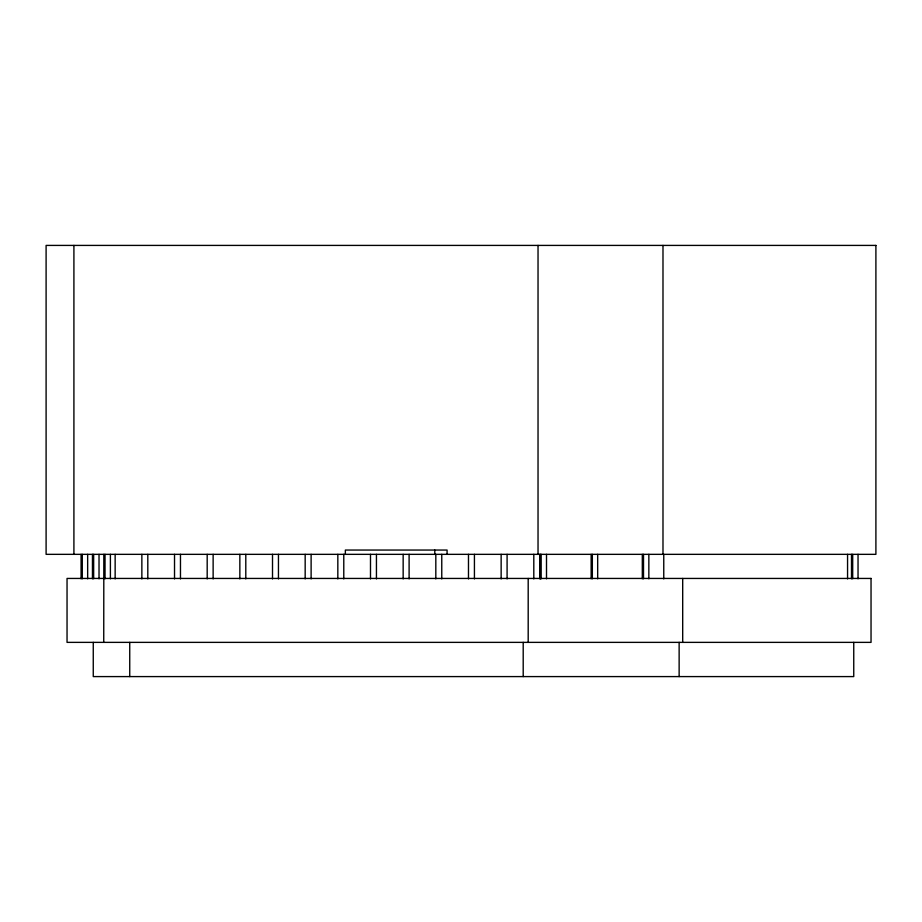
<?xml version="1.0" encoding="UTF-8"?>
<svg xmlns="http://www.w3.org/2000/svg" width="922" height="922" viewBox="0 0 922 922"><rect width="100%" height="100%" fill="white"/><g stroke="black" fill="none" stroke-linecap="round" stroke-linejoin="round"><path stroke-width="1.38" d="M858.036 554.341L858.036 578.809M853.749 642.369L853.749 676.587L93.26 676.587L93.26 642.369M852.689 554.341L852.689 578.809M851.502 554.341L851.502 578.809M847.56 554.341L847.56 578.912M682.695 578.44L682.695 642.369M679.134 642.369L679.134 676.587M663.759 554.341L663.759 578.912M662.987 245.413L662.987 554.341M648.846 554.341L648.846 578.809M643.51 554.341L643.51 578.809M642.311 554.341L642.311 578.809M597.675 554.341L597.675 578.809M592.339 554.341L592.339 578.809M591.152 554.341L591.152 578.809M546.504 554.341L546.504 578.809M541.168 554.341L541.168 578.809M540.223 554.341L540.223 578.912M539.981 554.341L539.981 578.809M538.033 245.413L538.033 554.341M533.803 554.341L533.803 578.912M528.191 578.44L528.191 642.369M523.2 642.369L523.2 676.587M507.088 554.341L507.088 578.912M501.142 554.341L501.142 578.912M474.427 554.341L474.427 578.912M468.48 554.341L468.48 578.912M447.078 554.341L447.078 550.054L345.358 550.054L345.358 554.341M441.765 554.341L441.765 578.912M435.818 554.341L435.818 578.912M434.792 550.054L434.792 554.341M409.103 554.341L409.103 578.912M403.156 554.341L403.156 578.912M376.441 554.341L376.441 578.912M370.494 554.341L370.494 578.912M343.779 554.341L343.779 578.912M337.832 554.341L337.832 578.912M311.117 554.341L311.117 578.912M305.17 554.341L305.17 578.912M278.456 554.341L278.456 578.912M272.509 554.341L272.509 578.912M245.794 554.341L245.794 578.912M239.847 554.341L239.847 578.912M213.132 554.341L213.132 578.912M207.185 554.341L207.185 578.912M180.47 554.341L180.47 578.912M174.523 554.341L174.523 578.912M147.808 554.341L147.808 578.912M141.861 554.341L141.861 578.912M129.737 642.369L129.737 676.587M115.146 554.341L115.146 578.912M110.398 554.341L110.398 578.809M105.027 554.341L105.027 578.809M103.829 554.341L103.737 642.369M99.023 554.341L99.023 578.809M93.652 554.341L93.652 578.809M92.454 554.341L92.454 578.809M87.659 554.341L87.659 578.809M82.277 554.341L82.277 578.809M81.09 554.341L81.09 578.809M73.91 245.413L73.91 554.341M875.9 245.413L46.1 245.413L46.1 554.341L875.9 554.341L875.9 245.413M871.036 578.44L67.041 578.44L67.041 642.369L871.036 642.369L871.036 578.44"/></g></svg>
